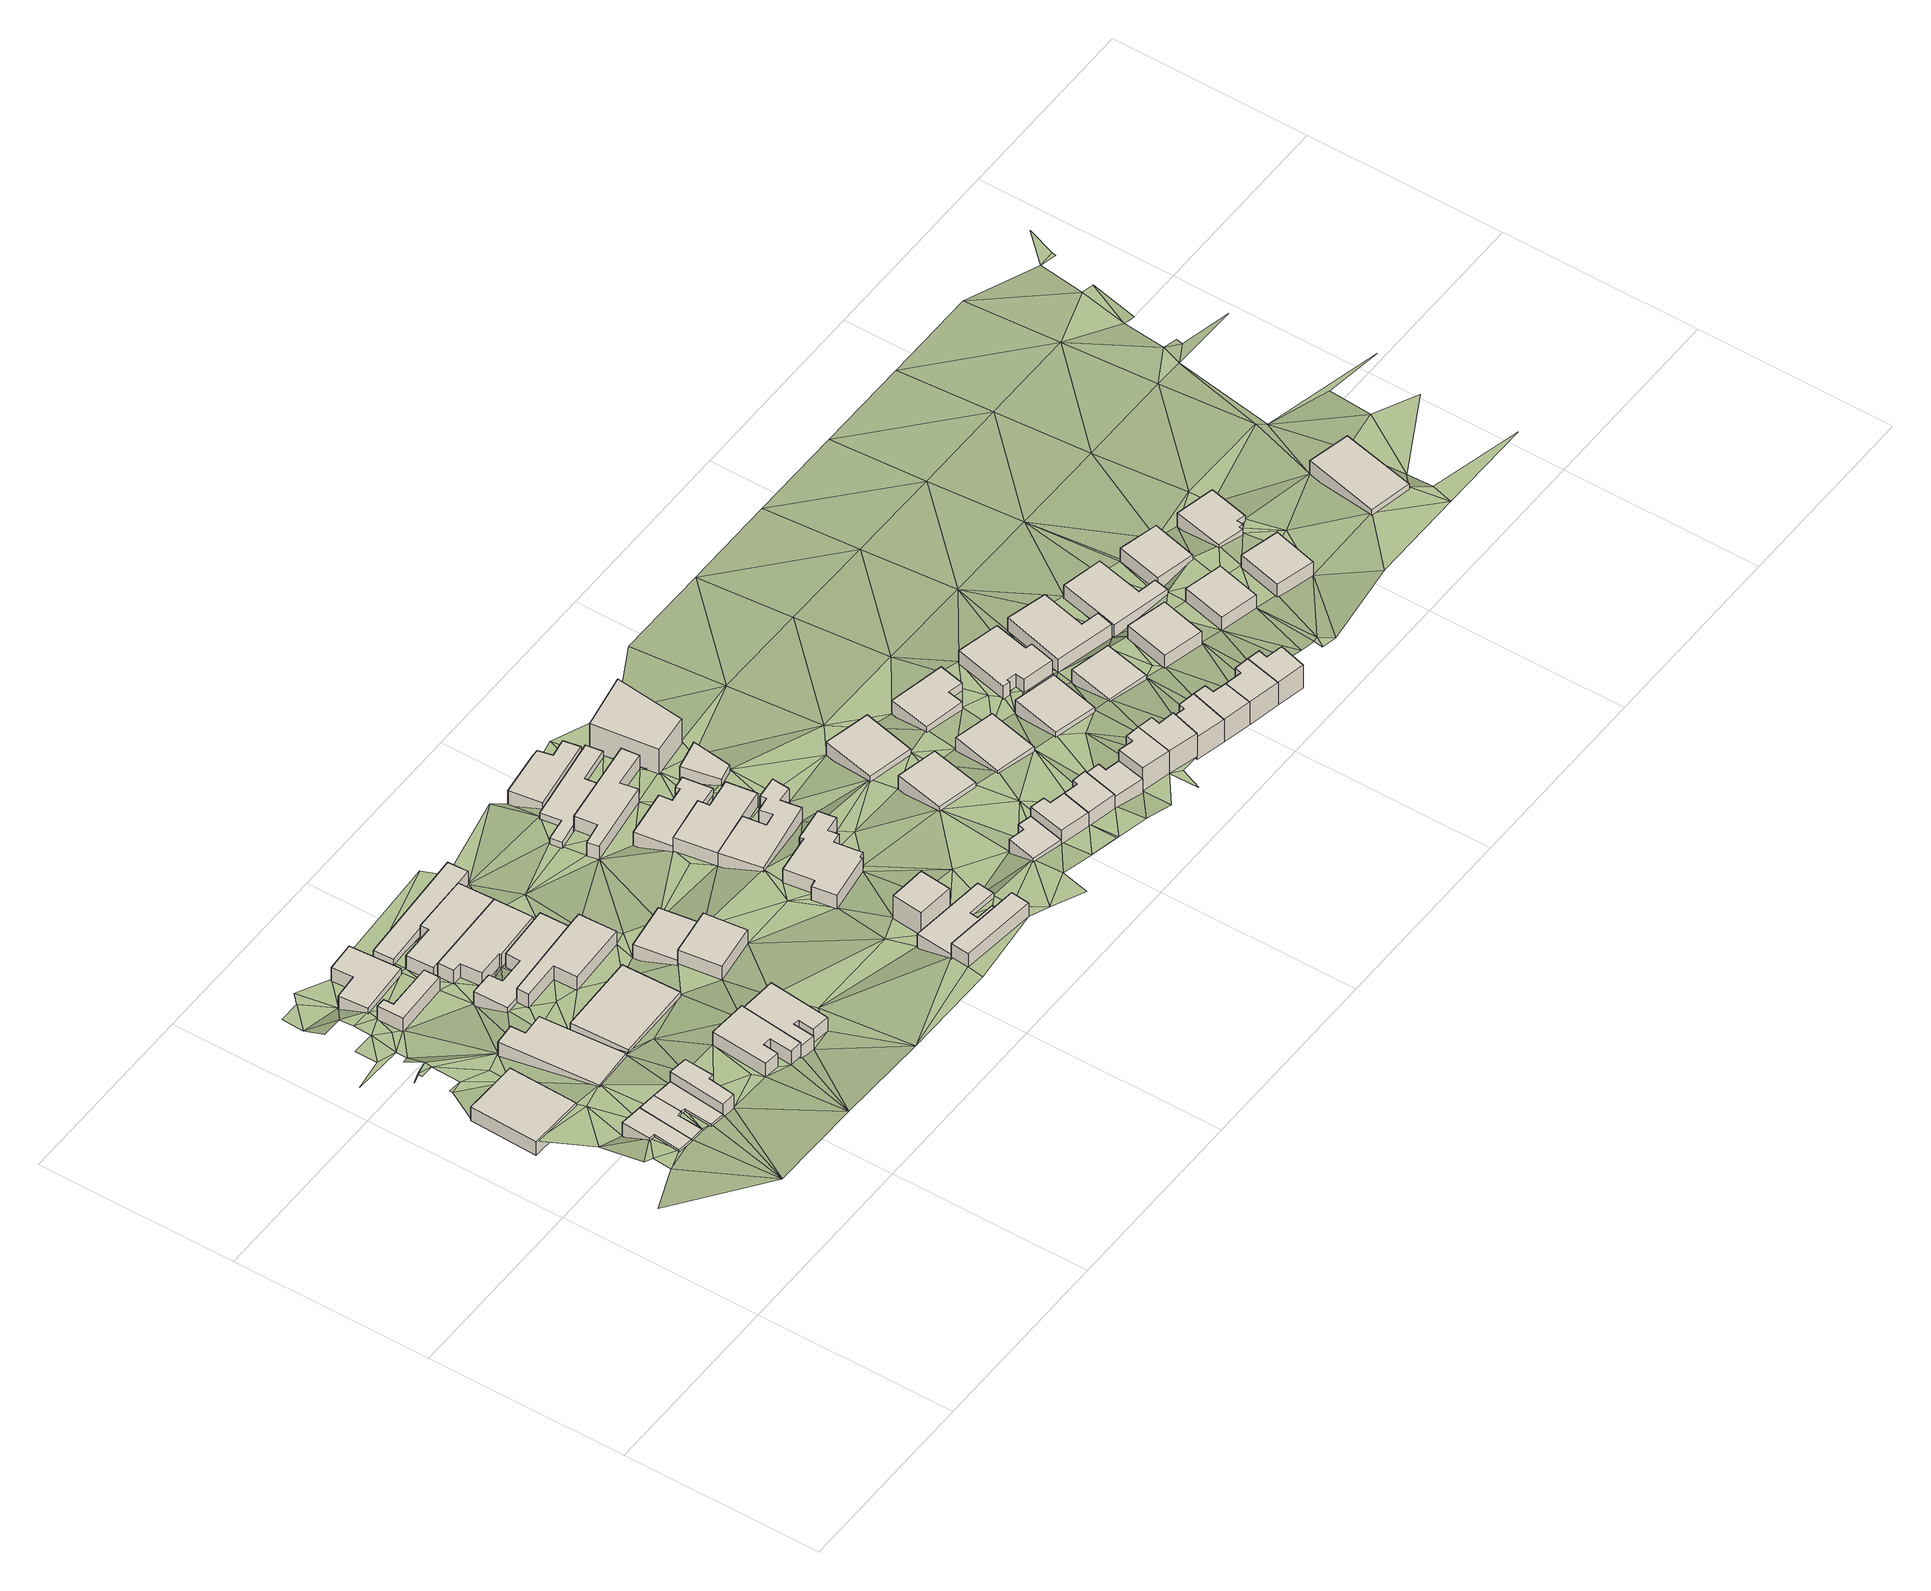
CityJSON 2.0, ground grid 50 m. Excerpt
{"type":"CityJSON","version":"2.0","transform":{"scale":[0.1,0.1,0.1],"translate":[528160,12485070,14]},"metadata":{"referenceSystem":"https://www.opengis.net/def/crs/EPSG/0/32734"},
"CityObjects":{
"building1":{"type":"Building","attributes":{"address":"4 Hay Street Woodstock Cape Town","building":"house","building:levels":1,"building_height":4.1,"plus_code":"4FRW3C9W+27M","ground_height":42.57,"roof_height":46.67},"geometry":[{"type":"Solid","lod":"1","boundaries":[[[[0,1,2,3]],[[1,4,5,2]],[[4,6,7,5]],[[6,8,9,7]],[[8,10,11,9]],[[10,0,3,11]],[[3,2,5,7,9,11]],[[10,8,6,4,1,0]]]]}]},
"building2":{"type":"Building","attributes":{"address":"29 Queens Road Woodstock Cape Town","building":"house","building:levels":1,"building_height":4.1,"plus_code":"4FRW3C9W+46H","ground_height":38.74,"roof_height":42.84},"geometry":[{"type":"Solid","lod":"1","boundaries":[[[[12,13,14,15]],[[13,16,17,14]],[[16,18,19,17]],[[18,12,15,19]],[[15,14,17,19]],[[18,16,13,12]]]]}]},
"building3":{"type":"Building","attributes":{"address":"6 Hay Street Woodstock Cape Town","building":"house","building:levels":1,"building_height":4.1,"plus_code":"4FRW3C9W+27Q","ground_height":42.57,"roof_height":46.67},"geometry":[{"type":"Solid","lod":"1","boundaries":[[[[1,0,3,2]],[[0,20,21,3]],[[20,22,23,21]],[[22,24,25,23]],[[24,26,27,25]],[[26,1,2,27]],[[2,3,21,23,25,27]],[[26,24,22,20,0,1]]]]}]},
"building4":{"type":"Building","attributes":{"address":"8 Hay Street Woodstock Cape Town","building":"house","building:levels":1,"building_height":4.1,"plus_code":"4FRW3C9W+286","ground_height":42.57,"roof_height":46.67},"geometry":[{"type":"Solid","lod":"1","boundaries":[[[[26,24,25,27]],[[24,28,29,25]],[[28,30,31,29]],[[30,32,33,31]],[[32,34,35,33]],[[34,26,27,35]],[[27,25,29,31,33,35]],[[34,32,30,28,24,26]]]]}]},
"building5":{"type":"Building","attributes":{"address":"10 Hay Street Woodstock Cape Town","building":"house","building:levels":1,"building_height":4.1,"plus_code":"4FRW3C9W+28G","ground_height":45.6,"roof_height":49.7},"geometry":[{"type":"Solid","lod":"1","boundaries":[[[[36,37,38,39]],[[37,40,41,38]],[[40,42,43,41]],[[42,44,45,43]],[[44,46,47,45]],[[46,36,39,47]],[[39,38,41,43,45,47]],[[46,44,42,40,37,36]]]]}]},
"building6":{"type":"Building","attributes":{"building":"house","building:levels":1,"building_height":4.1,"plus_code":"4FRW3C9W+48M","ground_height":38.2,"roof_height":42.3},"geometry":[{"type":"Solid","lod":"1","boundaries":[[[[48,49,50,51]],[[49,52,53,50]],[[52,54,55,53]],[[54,56,57,55]],[[56,58,59,57]],[[58,48,51,59]],[[51,50,53,55,57,59]],[[58,56,54,52,49,48]]]]}]},
"building7":{"type":"Building","attributes":{"building":"house","building:levels":1,"building_height":4.1,"plus_code":"4FRW3C9W+787","ground_height":35.14,"roof_height":39.24},"geometry":[{"type":"Solid","lod":"1","boundaries":[[[[60,61,62,63]],[[61,64,65,62]],[[64,66,67,65]],[[66,68,69,67]],[[68,70,71,69]],[[70,60,63,71]],[[63,62,65,67,69,71]],[[70,68,66,64,61,60]]]]}]},
"building8":{"type":"Building","attributes":{"address":"12 Hay Street Woodstock Cape Town","building":"house","building:levels":1,"building_height":4.1,"plus_code":"4FRW3C9W+2C6","ground_height":45.6,"roof_height":49.7},"geometry":[{"type":"Solid","lod":"1","boundaries":[[[[72,73,74,75]],[[73,76,77,74]],[[76,78,79,77]],[[78,80,81,79]],[[80,82,83,81]],[[82,84,85,83]],[[84,86,87,85]],[[86,72,75,87]],[[75,74,77,79,81,83,85,87]],[[86,84,82,80,78,76,73,72]]]]}]},
"building9":{"type":"Building","attributes":{"address":"15 Hazeldane Road Woodstock Cape Town","building":"house","building:levels":1,"building_height":4.1,"plus_code":"4FRW3C9W+883","ground_height":32.35,"roof_height":36.45},"geometry":[{"type":"Solid","lod":"1","boundaries":[[[[88,89,90,91]],[[89,92,93,90]],[[92,94,95,93]],[[94,96,97,95]],[[96,98,99,97]],[[98,88,91,99]],[[91,90,93,95,97,99]],[[98,96,94,92,89,88]]]]}]},
"building10":{"type":"Building","attributes":{"building":"yes","building:levels":1,"building_height":4.1,"plus_code":"4FRW3C9W+49H","ground_height":37.86,"roof_height":41.96},"geometry":[{"type":"Solid","lod":"1","boundaries":[[[[100,101,102,103]],[[101,104,105,102]],[[104,106,107,105]],[[106,100,103,107]],[[103,102,105,107]],[[106,104,101,100]]]]}]},
"building11":{"type":"Building","attributes":{"address":"14 Hay Street Woodstock Cape Town","building":"house","building:levels":1,"building_height":4.1,"plus_code":"4FRW3C9W+2C9","ground_height":44.5,"roof_height":48.6},"geometry":[{"type":"Solid","lod":"1","boundaries":[[[[108,109,110,111]],[[109,112,113,110]],[[112,114,115,113]],[[114,116,117,115]],[[116,118,119,117]],[[118,120,121,119]],[[120,122,123,121]],[[122,108,111,123]],[[111,110,113,115,117,119,121,123]],[[122,120,118,116,114,112,109,108]]]]}]},
"building12":{"type":"Building","attributes":{"address":"52 Walmer Road Woodstock Cape Town","building":"house","building:levels":1,"building_height":4.1,"plus_code":"4FRW3C9W+6C6","ground_height":34.9,"roof_height":39},"geometry":[{"type":"Solid","lod":"1","boundaries":[[[[124,125,126,127]],[[125,128,129,126]],[[128,130,131,129]],[[130,132,133,131]],[[132,134,135,133]],[[134,136,137,135]],[[136,138,139,137]],[[138,140,141,139]],[[140,124,127,141]],[[127,126,129,131,133,135,137,139,141]],[[140,138,136,134,132,130,128,125,124]]]]}]},
"building13":{"type":"Building","attributes":{"address":"54 Walmer Road Woodstock Cape Town","building":"house","building:levels":1,"building_height":4.1,"plus_code":"4FRW3C9W+5CH","ground_height":37.86,"roof_height":41.96},"geometry":[{"type":"Solid","lod":"1","boundaries":[[[[142,143,144,145]],[[143,146,147,144]],[[146,148,149,147]],[[148,150,151,149]],[[150,152,153,151]],[[152,154,155,153]],[[154,142,145,155]],[[145,144,147,149,151,153,155]],[[154,152,150,148,146,143,142]]]]}]},
"building14":{"type":"Building","attributes":{"address":"50 Walmer Road Woodstock Cape Town","building":"house","building:levels":1,"building_height":4.1,"plus_code":"4FRW3C9W+6CV","ground_height":34.9,"roof_height":39},"geometry":[{"type":"Solid","lod":"1","boundaries":[[[[156,157,158,159]],[[157,160,161,158]],[[160,162,163,161]],[[162,164,165,163]],[[164,166,167,165]],[[166,168,169,167]],[[168,170,171,169]],[[170,156,159,171]],[[159,158,161,163,165,167,169,171]],[[170,168,166,164,162,160,157,156]]]]}]},
"building15":{"type":"Building","attributes":{"address":"48 Walmer Road Woodstock Cape Town","building":"house","building:levels":1,"building_height":4.1,"plus_code":"4FRW3C9W+7CJ","ground_height":34.9,"roof_height":39},"geometry":[{"type":"Solid","lod":"1","boundaries":[[[[157,156,159,158]],[[156,172,173,159]],[[172,174,175,173]],[[174,176,177,175]],[[176,178,179,177]],[[178,180,181,179]],[[180,157,158,181]],[[158,159,173,175,177,179,181]],[[180,178,176,174,172,156,157]]]]}]},
"building16":{"type":"Building","attributes":{"building":"garages","building:levels":1,"building_height":4.1,"plus_code":"4FRW3C9W+8C7","ground_height":32.02,"roof_height":36.12},"geometry":[{"type":"Solid","lod":"1","boundaries":[[[[182,183,184,185]],[[183,186,187,184]],[[186,188,189,187]],[[188,182,185,189]],[[185,184,187,189]],[[188,186,183,182]]]]}]},
"building17":{"type":"Building","attributes":{"address":"58 Walmer Road Woodstock Cape Town","building":"house","building:levels":1,"building_height":4.1,"plus_code":"4FRW3C9W+3GR","ground_height":41.14,"roof_height":45.24},"geometry":[{"type":"Solid","lod":"1","boundaries":[[[[190,191,192,193]],[[191,194,195,192]],[[194,196,197,195]],[[196,190,193,197]],[[193,192,195,197]],[[196,194,191,190]]]]}]},
"building18":{"type":"Building","attributes":{"address":"56 Walmer Road Woodstock Cape Town","building":"house","building:levels":1,"building_height":4.1,"plus_code":"4FRW3C9W+4FQ","ground_height":37.86,"roof_height":41.96},"geometry":[{"type":"Solid","lod":"1","boundaries":[[[[198,199,200,201]],[[199,202,203,200]],[[202,204,205,203]],[[204,198,201,205]],[[201,200,203,205]],[[204,202,199,198]]]]}]},
"building19":{"type":"Building","attributes":{"building":"house","building:levels":1,"building_height":4.1,"plus_code":"4FRW3C8W+WJ8","ground_height":47.34,"roof_height":51.44},"geometry":[{"type":"Solid","lod":"1","boundaries":[[[[206,207,208,209]],[[207,210,211,208]],[[210,212,213,211]],[[212,214,215,213]],[[214,206,209,215]],[[209,208,211,213,215]],[[214,212,210,207,206]]]]}]},
"building20":{"type":"Building","attributes":{"building":"house","building:levels":1,"building_height":4.1,"plus_code":"4FRW3C8W+XJ5","ground_height":43.94,"roof_height":48.04},"geometry":[{"type":"Solid","lod":"1","boundaries":[[[[216,217,218,219]],[[217,220,221,218]],[[220,222,223,221]],[[222,224,225,223]],[[224,226,227,225]],[[226,228,229,227]],[[228,230,231,229]],[[230,216,219,231]],[[219,218,221,223,225,227,229,231]],[[230,228,226,224,222,220,217,216]]]]}]},
"building21":{"type":"Building","attributes":{"building":"house","building:levels":2,"building_height":6.9,"plus_code":"4FRW3C8W+XJP","ground_height":43.94,"roof_height":50.84},"geometry":[{"type":"Solid","lod":"1","boundaries":[[[[232,233,234,235]],[[233,236,237,234]],[[236,238,239,237]],[[238,232,235,239]],[[235,234,237,239]],[[238,236,233,232]]]]}]},
"building22":{"type":"Building","attributes":{"address":"47 Walmer Road Woodstock Cape Town","building":"house","building:levels":1,"building_height":4.1,"plus_code":"4FRW3C9W+3JH","ground_height":40.61,"roof_height":44.71},"geometry":[{"type":"Solid","lod":"1","boundaries":[[[[240,241,242,243]],[[241,244,245,242]],[[244,246,247,245]],[[246,248,249,247]],[[248,250,251,249]],[[250,252,253,251]],[[252,254,255,253]],[[254,256,257,255]],[[256,258,259,257]],[[258,260,261,259]],[[260,262,263,261]],[[262,264,265,263]],[[264,266,267,265]],[[266,240,243,267]],[[243,242,245,247,249,251,253,255,257,259,261,263,265,267]],[[266,264,262,260,258,256,254,252,250,248,246,244,241,240]]]]}]},
"building23":{"type":"Building","attributes":{"address":"43 Walmer Road Woodstock Cape Town","building":"house","building:levels":1,"building_height":4.1,"plus_code":"4FRW3C9W+5JH","ground_height":37.42,"roof_height":41.52},"geometry":[{"type":"Solid","lod":"1","boundaries":[[[[268,269,270,271]],[[269,272,273,270]],[[272,274,275,273]],[[274,276,277,275]],[[276,278,279,277]],[[278,280,281,279]],[[280,268,271,281]],[[271,270,273,275,277,279,281]],[[280,278,276,274,272,269,268]]]]}]},
"building24":{"type":"Building","attributes":{"address":"45 Walmer Road Woodstock Cape Town","building":"house","building:levels":1,"building_height":4.1,"plus_code":"4FRW3C9W+4MJ","ground_height":37.42,"roof_height":41.52},"geometry":[{"type":"Solid","lod":"1","boundaries":[[[[272,269,270,273]],[[269,282,283,270]],[[282,284,285,283]],[[284,286,287,285]],[[286,288,289,287]],[[288,290,291,289]],[[290,292,293,291]],[[292,294,295,293]],[[294,296,297,295]],[[296,298,299,297]],[[298,300,301,299]],[[300,272,273,301]],[[273,270,283,285,287,289,291,293,295,297,299,301]],[[300,298,296,294,292,290,288,286,284,282,269,272]]]]}]},
"building25":{"type":"Building","attributes":{"address":"39 Walmer Road Woodstock Cape Town","building":"house","building:levels":1,"building_height":4.1,"plus_code":"4FRW3C9W+7J3","ground_height":34.6,"roof_height":38.7},"geometry":[{"type":"Solid","lod":"1","boundaries":[[[[302,303,304,305]],[[303,306,307,304]],[[306,308,309,307]],[[308,310,311,309]],[[310,312,313,311]],[[312,314,315,313]],[[314,316,317,315]],[[316,318,319,317]],[[318,302,305,319]],[[305,304,307,309,311,313,315,317,319]],[[318,316,314,312,310,308,306,303,302]]]]}]},
"building26":{"type":"Building","attributes":{"address":"41 Walmer Road Woodstock Cape Town","building":"house","building:levels":1,"building_height":4.1,"plus_code":"4FRW3C9W+6J5","ground_height":34.6,"roof_height":38.7},"geometry":[{"type":"Solid","lod":"1","boundaries":[[[[320,321,322,323]],[[321,324,325,322]],[[324,326,327,325]],[[326,328,329,327]],[[328,330,331,329]],[[330,332,333,331]],[[332,334,335,333]],[[334,336,337,335]],[[336,320,323,337]],[[323,322,325,327,329,331,333,335,337]],[[336,334,332,330,328,326,324,321,320]]]]}]},
"building27":{"type":"Building","attributes":{"address":"37 Walmer Road Woodstock Cape Town","building":"house","building:levels":1,"building_height":4.1,"plus_code":"4FRW3C9W+7JJ","ground_height":31.86,"roof_height":35.96},"geometry":[{"type":"Solid","lod":"1","boundaries":[[[[338,339,340,341]],[[339,342,343,340]],[[342,344,345,343]],[[344,346,347,345]],[[346,348,349,347]],[[348,350,351,349]],[[350,352,353,351]],[[352,354,355,353]],[[354,338,341,355]],[[341,340,343,345,347,349,351,353,355]],[[354,352,350,348,346,344,342,339,338]]]]}]},
"building28":{"type":"Building","attributes":{"address":"35 Walmer Road Woodstock Cape Town","building":"house","building:levels":1,"building_height":4.1,"plus_code":"4FRW3C9W+8J8","ground_height":31.86,"roof_height":35.96},"geometry":[{"type":"Solid","lod":"1","boundaries":[[[[356,357,358,359]],[[357,360,361,358]],[[360,362,363,361]],[[362,364,365,363]],[[364,366,367,365]],[[366,368,369,367]],[[368,356,359,369]],[[359,358,361,363,365,367,369]],[[368,366,364,362,360,357,356]]]]}]},
"building29":{"type":"Building","attributes":{"address":"23 Nerina Street Woodstock Cape Town","building":"house","building:levels":1,"building_height":4.1,"plus_code":"4FRW3C8W+WQR","ground_height":43.51,"roof_height":47.61},"geometry":[{"type":"Solid","lod":"1","boundaries":[[[[370,371,372,373]],[[371,374,375,372]],[[374,376,377,375]],[[376,378,379,377]],[[378,380,381,379]],[[380,370,373,381]],[[373,372,375,377,379,381]],[[380,378,376,374,371,370]]]]}]},
"building30":{"type":"Building","attributes":{"address":"21 Nerina Street Woodstock Cape Town","building":"house","building:levels":2,"building_height":6.9,"plus_code":"4FRW3C8W+WQQ","ground_height":43.51,"roof_height":50.41},"geometry":[{"type":"Solid","lod":"1","boundaries":[[[[370,380,382,383]],[[380,384,385,382]],[[384,386,387,385]],[[386,388,389,387]],[[388,390,391,389]],[[390,370,383,391]],[[383,382,385,387,389,391]],[[390,388,386,384,380,370]]]]}]},
"building31":{"type":"Building","attributes":{"building":"yes","building:levels":1,"building_height":4.1,"plus_code":"4FRW3C9W+6P6","ground_height":34.6,"roof_height":38.7},"geometry":[{"type":"Solid","lod":"1","boundaries":[[[[392,393,394,395]],[[393,396,397,394]],[[396,398,399,397]],[[398,392,395,399]],[[395,394,397,399]],[[398,396,393,392]]]]}]},
"building32":{"type":"Building","attributes":{"address":"14 Nerina Street Woodstock Cape Town","building":"house","building:levels":1,"building_height":4.1,"plus_code":"4FRW3C9W+2QW","ground_height":40.17,"roof_height":44.27},"geometry":[{"type":"Solid","lod":"1","boundaries":[[[[400,401,402,403]],[[401,404,405,402]],[[404,406,407,405]],[[406,400,403,407]],[[403,402,405,407]],[[406,404,401,400]]]]}]},
"building33":{"type":"Building","attributes":{"address":"19 Nerina Street Woodstock Cape Town","building":"house","building:levels":2,"building_height":6.9,"plus_code":"4FRW3C8W+WRM","ground_height":43.51,"roof_height":50.41},"geometry":[{"type":"Solid","lod":"1","boundaries":[[[[386,384,385,387]],[[384,408,409,385]],[[408,410,411,409]],[[410,412,413,411]],[[412,414,415,413]],[[414,386,387,415]],[[387,385,409,411,413,415]],[[414,412,410,408,384,386]]]]}]},
"building34":{"type":"Building","attributes":{"building":"yes","building:levels":3,"building_height":9.7,"plus_code":"4FRW3C9W+7PJ","ground_height":31.86,"roof_height":41.56},"geometry":[{"type":"Solid","lod":"1","boundaries":[[[[416,417,418,419]],[[417,420,421,418]],[[420,422,423,421]],[[422,416,419,423]],[[419,418,421,423]],[[422,420,417,416]]]]}]},
"building35":{"type":"Building","attributes":{"address":"17 Nerina Street Woodstock Cape Town","building":"house","building:levels":2,"building_height":6.9,"plus_code":"4FRW3C8W+WVC","ground_height":42.83,"roof_height":49.73},"geometry":[{"type":"Solid","lod":"1","boundaries":[[[[424,425,426,427]],[[425,428,429,426]],[[428,430,431,429]],[[430,432,433,431]],[[432,434,435,433]],[[434,424,427,435]],[[427,426,429,431,433,435]],[[434,432,430,428,425,424]]]]}]},
"building36":{"type":"Building","attributes":{"address":"13 Golders Green Road Woodstock Cape Town","building":"house","building:levels":1,"building_height":4.1,"plus_code":"4FRW3C9W+4Q9","ground_height":37.07,"roof_height":41.17},"geometry":[{"type":"Solid","lod":"1","boundaries":[[[[436,437,438,439]],[[437,440,441,438]],[[440,442,443,441]],[[442,436,439,443]],[[439,438,441,443]],[[442,440,437,436]]]]}]},
"building37":{"type":"Building","attributes":{"address":"15 Nerina Street Woodstock Cape Town","building":"house","building:levels":2,"building_height":6.9,"plus_code":"4FRW3C8W+WV9","ground_height":46.15,"roof_height":53.05},"geometry":[{"type":"Solid","lod":"1","boundaries":[[[[444,445,446,447]],[[445,448,449,446]],[[448,450,451,449]],[[450,452,453,451]],[[452,454,455,453]],[[454,444,447,455]],[[447,446,449,451,453,455]],[[454,452,450,448,445,444]]]]}]},
"building38":{"type":"Building","attributes":{"address":"12 Nerina Street Woodstock Cape Town","building":"house","building:levels":1,"building_height":4.1,"plus_code":"4FRW3C9W+2VJ","ground_height":39.52,"roof_height":43.62},"geometry":[{"type":"Solid","lod":"1","boundaries":[[[[456,457,458,459]],[[457,460,461,458]],[[460,462,463,461]],[[462,456,459,463]],[[459,458,461,463]],[[462,460,457,456]]]]}]},
"building39":{"type":"Building","attributes":{"address":"13 Nerina Street Woodstock Cape Town","building":"house","building:levels":2,"building_height":6.9,"plus_code":"4FRW3C8W+WW7","ground_height":46.15,"roof_height":53.05},"geometry":[{"type":"Solid","lod":"1","boundaries":[[[[450,448,449,451]],[[448,464,465,449]],[[464,466,467,465]],[[466,468,469,467]],[[468,470,471,469]],[[470,450,451,471]],[[451,449,465,467,469,471]],[[470,468,466,464,448,450]]]]}]},
"building40":{"type":"Building","attributes":{"address":"11 Golders Green Road Woodstock Cape Town","building":"house","building:levels":1,"building_height":4.1,"plus_code":"4FRW3C9W+4V4","ground_height":37.07,"roof_height":41.17},"geometry":[{"type":"Solid","lod":"1","boundaries":[[[[472,473,474,475]],[[473,476,477,474]],[[476,478,479,477]],[[478,480,481,479]],[[480,482,483,481]],[[482,472,475,483]],[[475,474,477,479,481,483]],[[482,480,478,476,473,472]]]]}]},
"building41":{"type":"Building","attributes":{"address":"11 Nerina Street Woodstock Cape Town","building":"house","building:levels":2,"building_height":6.9,"plus_code":"4FRW3C8W+WX2","ground_height":45.14,"roof_height":52.04},"geometry":[{"type":"Solid","lod":"1","boundaries":[[[[484,485,486,487]],[[485,488,489,486]],[[488,490,491,489]],[[490,492,493,491]],[[492,494,495,493]],[[494,484,487,495]],[[487,486,489,491,493,495]],[[494,492,490,488,485,484]]]]}]},
"building42":{"type":"Building","attributes":{"address":"10 Nerina Street Woodstock Cape Town","building":"house","building:levels":1,"building_height":4.1,"plus_code":"4FRW3C9W+2W8","ground_height":39.52,"roof_height":43.62},"geometry":[{"type":"Solid","lod":"1","boundaries":[[[[496,497,498,499]],[[497,500,501,498]],[[500,502,503,501]],[[502,496,499,503]],[[499,498,501,503]],[[502,500,497,496]]]]}]},
"building43":{"type":"Building","attributes":{"address":"9 Nerina Street Woodstock Cape Town","building":"house","building:levels":2,"building_height":6.9,"plus_code":"4FRW3C8W+VXW","ground_height":45.14,"roof_height":52.04},"geometry":[{"type":"Solid","lod":"1","boundaries":[[[[490,488,489,491]],[[488,504,505,489]],[[504,506,507,505]],[[506,508,509,507]],[[508,510,511,509]],[[510,490,491,511]],[[491,489,505,507,509,511]],[[510,508,506,504,488,490]]]]}]},
"building44":{"type":"Building","attributes":{"address":"9 Golders Green Road Woodstock Cape Town","building":"house","building:levels":1,"building_height":4.1,"plus_code":"4FRW3C9W+3XJ","ground_height":38.75,"roof_height":42.85},"geometry":[{"type":"Solid","lod":"1","boundaries":[[[[512,513,514,515]],[[513,516,517,514]],[[516,518,519,517]],[[518,520,521,519]],[[520,522,523,521]],[[522,524,525,523]],[[524,526,527,525]],[[526,528,529,527]],[[528,530,531,529]],[[530,512,515,531]],[[515,514,517,519,521,523,525,527,529,531]],[[530,528,526,524,522,520,518,516,513,512]]]]}]},
"building45":{"type":"Building","attributes":{"address":"7 Nerina Street Woodstock Cape Town","building":"house","building:levels":2,"building_height":6.9,"plus_code":"4FRW3C8X+V2V","ground_height":45.14,"roof_height":52.04},"geometry":[{"type":"Solid","lod":"1","boundaries":[[[[506,504,505,507]],[[504,532,533,505]],[[532,534,535,533]],[[534,536,537,535]],[[536,538,539,537]],[[538,506,507,539]],[[507,505,533,535,537,539]],[[538,536,534,532,504,506]]]]}]},
"building46":{"type":"Building","attributes":{"address":"8 Nerina Street Woodstock Cape Town","building":"house","building:levels":1,"building_height":4.1,"plus_code":"4FRW3C9W+2X5","ground_height":38.75,"roof_height":42.85},"geometry":[{"type":"Solid","lod":"1","boundaries":[[[[540,541,542,543]],[[541,544,545,542]],[[544,546,547,545]],[[546,540,543,547]],[[543,542,545,547]],[[546,544,541,540]]]]}]},
"building47":{"type":"Building","attributes":{"address":"5 Nerina Street Woodstock Cape Town","building":"house","building:levels":2,"building_height":6.9,"plus_code":"4FRW3C8X+V3J","ground_height":45.14,"roof_height":52.04},"geometry":[{"type":"Solid","lod":"1","boundaries":[[[[534,532,533,535]],[[532,548,549,533]],[[548,550,551,549]],[[550,552,553,551]],[[552,554,555,553]],[[554,534,535,555]],[[535,533,549,551,553,555]],[[554,552,550,548,532,534]]]]}]},
"building48":{"type":"Building","attributes":{"address":"7 Golders Green Road Woodstock Cape Town","building":"house","building:levels":1,"building_height":4.1,"plus_code":"4FRW3C9X+32C","ground_height":38.75,"roof_height":42.85},"geometry":[{"type":"Solid","lod":"1","boundaries":[[[[556,557,558,559]],[[557,560,561,558]],[[560,562,563,561]],[[562,564,565,563]],[[564,566,567,565]],[[566,556,559,567]],[[559,558,561,563,565,567]],[[566,564,562,560,557,556]]]]}]},
"building49":{"type":"Building","attributes":{"address":"6 Nerina Street Woodstock Cape Town","building":"house","building:levels":1,"building_height":4.1,"plus_code":"4FRW3C8X+X3J","ground_height":41.28,"roof_height":45.38},"geometry":[{"type":"Solid","lod":"1","boundaries":[[[[568,569,570,571]],[[569,572,573,570]],[[572,574,575,573]],[[574,568,571,575]],[[571,570,573,575]],[[574,572,569,568]]]]}]},
"building50":{"type":"Building","attributes":{"address":"5 Golders Green Road Woodstock Cape Town","building":"house","building:levels":1,"building_height":4.1,"plus_code":"4FRW3C9X+334","ground_height":37.98,"roof_height":42.08},"geometry":[{"type":"Solid","lod":"1","boundaries":[[[[576,577,578,579]],[[577,580,581,578]],[[580,582,583,581]],[[582,584,585,583]],[[584,586,587,585]],[[586,576,579,587]],[[579,578,581,583,585,587]],[[586,584,582,580,577,576]]]]}]},
"building51":{"type":"Building","attributes":{"address":"4 Nerina Street Woodstock Cape Town","building":"house","building:levels":1,"building_height":4.1,"plus_code":"4FRW3C8X+X4F","ground_height":41.28,"roof_height":45.38},"geometry":[{"type":"Solid","lod":"1","boundaries":[[[[588,589,590,591]],[[589,592,593,590]],[[592,594,595,593]],[[594,588,591,595]],[[591,590,593,595]],[[594,592,589,588]]]]}]},
"building52":{"type":"Building","attributes":{"address":"3 Golders Green Road Woodstock Cape Town","building":"house","building:levels":1,"building_height":4.1,"plus_code":"4FRW3C9X+24X","ground_height":37.98,"roof_height":42.08},"geometry":[{"type":"Solid","lod":"1","boundaries":[[[[596,597,598,599]],[[597,600,601,598]],[[600,602,603,601]],[[602,596,599,603]],[[599,598,601,603]],[[602,600,597,596]]]]}]},
"building53":{"type":"Building","attributes":{"address":"2 Nerina Street Woodstock Cape Town","building":"house","building:levels":1,"building_height":4.1,"plus_code":"4FRW3C8X+X55","ground_height":40.47,"roof_height":44.57},"geometry":[{"type":"Solid","lod":"1","boundaries":[[[[604,605,606,607]],[[605,608,609,606]],[[608,610,611,609]],[[610,604,607,611]],[[607,606,609,611]],[[610,608,605,604]]]]}]},
"building54":{"type":"Building","attributes":{"address":"1 Golders Green Road Woodstock Cape Town","building":"house","building:levels":1,"building_height":4.1,"plus_code":"4FRW3C9X+26C","ground_height":37.4,"roof_height":41.5},"geometry":[{"type":"Solid","lod":"1","boundaries":[[[[612,613,614,615]],[[613,616,617,614]],[[616,618,619,617]],[[618,620,621,619]],[[620,622,623,621]],[[622,624,625,623]],[[624,626,627,625]],[[626,612,615,627]],[[615,614,617,619,621,623,625,627]],[[626,624,622,620,618,616,613,612]]]]}]},
"building55":{"type":"Building","attributes":{"address":"Woodstock 7925 Cape Town","building":"yes","building:levels":1,"building_height":4.1,"plus_code":"4FRW3C8X+X83","ground_height":39.57,"roof_height":43.67},"geometry":[{"type":"Solid","lod":"1","boundaries":[[[[628,629,630,631]],[[629,632,633,630]],[[632,634,635,633]],[[634,628,631,635]],[[631,630,633,635]],[[634,632,629,628]]]]}]},
"terrain1":{"type":"TINRelief","geometry":[{"type":"CompositeSurface","lod":"1","boundaries":[[[636,637,638]],[[639,636,11]],[[639,7,640]],[[3,636,638]],[[641,640,7]],[[7,639,11]],[[636,3,11]],[[9,7,11]],[[7,4,641]],[[642,643,641]],[[638,31,3]],[[4,642,641]],[[644,643,642]],[[31,638,33]],[[3,31,21]],[[4,1,642]],[[40,33,638]],[[18,645,646]],[[21,25,23]],[[29,21,31]],[[647,645,648]],[[29,25,21]],[[40,638,649]],[[1,650,642]],[[18,648,645]],[[644,642,650]],[[651,652,653]],[[654,652,655]],[[26,650,1]],[[656,657,658]],[[652,651,655]],[[644,650,18]],[[648,659,651]],[[659,648,18]],[[26,36,650]],[[660,661,655]],[[651,662,655]],[[659,662,651]],[[663,657,664]],[[18,650,662]],[[659,18,662]],[[42,40,44]],[[655,662,660]],[[664,657,656]],[[78,40,649]],[[650,36,665]],[[666,656,660]],[[44,40,667]],[[668,669,670]],[[671,664,656]],[[662,666,660]],[[36,46,665]],[[656,666,671]],[[40,78,667]],[[672,664,673]],[[674,675,669]],[[673,664,671]],[[46,44,76]],[[669,668,676]],[[668,672,677]],[[671,666,673]],[[649,86,78]],[[76,44,667]],[[672,673,677]],[[676,674,669]],[[668,677,676]],[[665,46,678]],[[673,679,677]],[[78,76,667]],[[662,680,666]],[[72,86,649]],[[49,681,682]],[[680,662,681]],[[76,678,46]],[[665,683,684]],[[80,78,86]],[[665,678,683]],[[674,676,685]],[[665,684,49]],[[72,649,112]],[[681,49,686]],[[80,86,84]],[[82,80,84]],[[679,687,66]],[[685,676,688]],[[677,679,689]],[[681,686,680]],[[690,112,649]],[[680,64,666]],[[691,688,676]],[[49,692,686]],[[693,49,684]],[[76,73,678]],[[693,692,49]],[[678,694,683]],[[66,689,679]],[[692,695,686]],[[693,684,696]],[[118,114,112]],[[697,64,680]],[[64,698,66]],[[118,116,114]],[[697,698,64]],[[694,678,73]],[[699,697,680]],[[112,120,118]],[[700,699,680]],[[698,701,66]],[[689,66,701]],[[693,702,692]],[[120,112,690]],[[698,697,703]],[[689,701,704]],[[705,697,699]],[[684,101,696]],[[689,704,706]],[[98,689,706]],[[702,693,696]],[[707,98,706]],[[700,708,709]],[[699,700,710]],[[690,711,120]],[[704,701,712]],[[708,713,709]],[[709,710,700]],[[73,191,694]],[[711,122,120]],[[191,73,122]],[[714,712,701]],[[713,715,709]],[[101,694,190]],[[696,101,152]],[[191,190,694]],[[709,715,170]],[[206,711,690]],[[706,716,707]],[[202,101,190]],[[182,704,712]],[[202,152,101]],[[191,122,194]],[[122,711,717]],[[170,715,125]],[[207,690,718]],[[206,690,207]],[[202,719,152]],[[142,154,125]],[[719,154,152]],[[125,156,170]],[[194,122,717]],[[182,712,172]],[[719,202,199]],[[183,716,706]],[[206,720,711]],[[717,711,720]],[[154,721,125]],[[156,125,721]],[[182,172,156]],[[182,156,721]],[[719,722,154]],[[194,723,196]],[[722,719,199]],[[154,722,721]],[[718,210,207]],[[717,724,194]],[[725,717,720]],[[196,726,199]],[[724,723,194]],[[725,727,717]],[[728,182,721]],[[724,717,727]],[[725,720,236]],[[729,196,723]],[[722,730,721]],[[731,183,182]],[[732,721,730]],[[729,726,196]],[[723,724,733]],[[728,721,732]],[[722,199,734]],[[735,199,726]],[[735,734,199]],[[723,733,736]],[[720,228,236]],[[737,738,739]],[[723,736,740]],[[182,728,741]],[[723,740,729]],[[724,727,241]],[[738,742,739]],[[212,738,214]],[[241,727,238]],[[182,741,731]],[[738,212,742]],[[212,210,743]],[[732,730,744]],[[734,735,726]],[[745,722,734]],[[258,729,740]],[[744,746,732]],[[238,236,747]],[[741,728,748]],[[747,236,228]],[[258,740,260]],[[238,747,241]],[[749,742,212]],[[743,749,212]],[[722,745,750]],[[742,749,228]],[[246,244,241]],[[747,246,241]],[[743,751,752]],[[731,741,753]],[[754,753,741]],[[284,729,258]],[[246,250,248]],[[752,749,743]],[[747,228,755]],[[246,756,250]],[[749,755,228]],[[757,750,745]],[[252,250,254]],[[296,272,300]],[[346,754,741]],[[246,747,758]],[[298,296,300]],[[256,284,258]],[[756,254,250]],[[296,292,272]],[[749,752,759]],[[760,280,278]],[[756,246,758]],[[761,328,757]],[[757,328,750]],[[274,272,292]],[[755,758,747]],[[328,761,330]],[[759,752,762]],[[292,296,294]],[[276,760,278]],[[316,763,750]],[[328,764,750]],[[286,284,288]],[[374,371,755]],[[765,766,767]],[[754,346,362]],[[768,256,254]],[[254,756,768]],[[290,274,292]],[[276,274,769]],[[371,758,755]],[[760,276,770]],[[328,326,764]],[[770,326,760]],[[768,284,256]],[[750,764,316]],[[762,771,759]],[[290,769,274]],[[770,276,769]],[[766,765,318]],[[770,392,326]],[[762,772,773]],[[774,364,775]],[[764,326,392]],[[771,762,773]],[[758,401,756]],[[284,768,288]],[[769,776,770]],[[769,290,776]],[[316,764,318]],[[771,773,772]],[[364,777,775]],[[401,768,756]],[[422,318,764]],[[778,758,371]],[[371,370,778]],[[362,346,364]],[[422,766,318]],[[422,346,766]],[[364,346,422]],[[764,392,398]],[[777,364,422]],[[290,288,436]],[[370,390,778]],[[779,771,772]],[[388,386,390]],[[776,290,436]],[[778,780,758]],[[779,772,781]],[[764,398,782]],[[436,288,768]],[[386,412,390]],[[390,412,778]],[[777,422,420]],[[414,412,386]],[[783,768,401]],[[778,784,780]],[[785,398,776]],[[781,445,779]],[[786,401,400]],[[781,787,445]],[[401,786,783]],[[776,436,785]],[[784,400,780]],[[778,412,788]],[[788,784,778]],[[782,398,789]],[[783,786,400]],[[412,410,788]],[[400,784,790]],[[787,448,445]],[[791,444,434]],[[400,790,783]],[[410,434,788]],[[782,789,420]],[[789,398,785]],[[785,436,442]],[[434,444,452]],[[790,792,783]],[[792,442,783]],[[452,444,454]],[[793,794,448]],[[788,434,795]],[[796,434,452]],[[442,472,785]],[[448,794,464]],[[795,434,796]],[[472,442,792]],[[790,797,792]],[[452,450,796]],[[789,798,420]],[[797,790,462]],[[795,496,788]],[[496,462,788]],[[470,796,450]],[[470,468,466]],[[472,799,785]],[[795,796,800]],[[470,800,796]],[[466,801,470]],[[802,797,462]],[[785,803,789]],[[462,496,804]],[[466,805,801]],[[462,804,802]],[[797,806,807]],[[801,542,470]],[[806,797,802]],[[542,800,470]],[[808,804,496]],[[809,799,472]],[[496,810,808]],[[803,785,799]],[[502,810,496]],[[811,806,802]],[[802,804,811]],[[812,808,813]],[[814,798,789]],[[810,813,808]],[[806,811,809]],[[542,540,800]],[[815,801,490]],[[542,801,815]],[[540,502,800]],[[506,510,508]],[[811,799,809]],[[815,490,510]],[[502,526,810]],[[510,506,536]],[[814,789,803]],[[557,502,540]],[[526,502,557]],[[506,538,536]],[[816,510,536]],[[815,510,816]],[[528,526,557]],[[540,817,557]],[[528,512,530]],[[818,799,811]],[[556,528,557]],[[819,815,816]],[[817,815,819]],[[556,512,528]],[[820,536,534]],[[817,560,557]],[[820,816,536]],[[512,818,811]],[[819,816,821]],[[552,550,554]],[[817,819,821]],[[803,799,822]],[[820,534,554]],[[550,823,554]],[[821,560,817]],[[818,512,556]],[[824,823,550]],[[560,821,825]],[[814,803,822]],[[554,823,588]],[[554,588,820]],[[818,822,799]],[[562,560,825]],[[564,562,566]],[[556,566,818]],[[821,572,825]],[[588,823,826]],[[825,827,562]],[[827,566,562]],[[820,588,572]],[[566,827,818]],[[572,828,825]],[[829,830,831]],[[830,832,831]],[[826,589,588]],[[594,572,588]],[[829,589,826]],[[833,814,822]],[[831,589,829]],[[594,828,572]],[[834,589,831]],[[827,835,818]],[[586,584,582]],[[828,597,582]],[[832,605,831]],[[594,592,828]],[[596,582,597]],[[836,597,828]],[[586,582,596]],[[827,586,835]],[[837,822,818]],[[831,605,834]],[[592,836,828]],[[838,589,834]],[[838,592,589]],[[835,586,596]],[[605,832,839]],[[837,833,822]],[[818,835,837]],[[596,840,835]],[[592,841,836]],[[840,596,602]],[[592,838,841]],[[840,602,835]],[[836,841,613]],[[838,842,841]],[[836,613,602]],[[838,608,842]],[[843,833,837]],[[608,605,844]],[[845,605,839]],[[842,846,847]],[[608,844,842]],[[846,842,844]],[[848,602,613]],[[835,602,849]],[[850,846,851]],[[845,844,605]],[[846,844,851]],[[848,613,612]],[[852,837,835]],[[848,849,602]],[[839,853,845]],[[851,844,628]],[[628,612,851]],[[843,837,852]],[[845,628,844]],[[835,849,852]],[[854,845,853]],[[855,848,612]],[[853,856,854]],[[628,855,612]],[[857,843,852]],[[848,858,849]],[[856,859,854]],[[854,859,634]],[[858,848,855]],[[860,856,853]],[[861,628,634]],[[628,861,855]],[[849,862,852]],[[634,859,863]],[[857,852,862]],[[849,858,862]],[[861,634,863]],[[864,855,861]],[[859,865,863]],[[855,864,858]],[[863,866,861]],[[862,867,857]],[[868,858,864]],[[868,862,858]],[[861,866,869]],[[864,870,868]],[[862,868,871]],[[870,872,868]],[[867,862,873]],[[870,864,874]],[[873,862,871]],[[875,871,876]],[[873,871,875]],[[877,867,873]],[[878,877,879]],[[878,880,877]]]}]}
},
"vertices":[
[213,316,128],[227,459,128],[227,459,169],[213,316,169],[171,465,128],[171,465,169],[165,390,128],[165,390,169],[180,389,128],[180,389,169],[173,320,128],[173,320,169],
[57,775,90],[51,603,90],[51,603,131],[57,775,131],[193,598,90],[193,598,131],[198,771,90],[198,771,131],
[250,315,128],[250,315,169],[255,379,128],[255,379,169],[268,380,128],[268,380,169],[274,455,128],[274,455,169],
[278,378,128],[278,378,169],[272,307,128],[272,307,169],[311,302,128],[311,302,169],[327,449,128],[327,449,169],
[327,449,159],[311,302,159],[311,302,200],[327,449,200],[347,300,159],[347,300,200],[356,369,159],[356,369,200],[369,368,159],[369,368,200],[374,443,159],[374,443,200],
[376,596,85],[361,809,85],[361,809,126],[376,596,126],[305,805,85],[305,805,126],[303,842,85],[303,842,126],[250,838,85],[250,838,126],[267,589,85],[267,589,126],
[216,1124,54],[218,1058,54],[218,1058,95],[216,1124,95],[361,1063,54],[361,1063,95],[360,1103,54],[360,1103,95],[241,1099,54],[241,1099,95],[240,1124,54],[240,1124,95],
[552,270,159],[571,434,159],[571,434,200],[552,270,200],[473,441,159],[473,441,200],[460,296,159],[460,296,200],[499,292,159],[499,292,200],[503,331,159],[503,331,200],[524,329,159],[524,329,200],[519,272,159],[519,272,200],
[277,1283,26],[280,1229,26],[280,1229,67],[277,1283,67],[217,1224,26],[217,1224,67],[222,1151,26],[222,1151,67],[358,1160,26],[358,1160,67],[350,1288,26],[350,1288,67],
[592,605,81],[588,752,81],[588,752,122],[592,605,122],[386,746,81],[386,746,122],[390,599,81],[390,599,122],
[571,434,148],[552,270,148],[552,270,189],[571,434,189],[592,264,148],[592,264,189],[597,319,148],[597,319,189],[612,316,148],[612,316,189],[607,276,148],[607,276,189],[654,271,148],[654,271,189],[670,427,148],[670,427,189],
[641,911,52],[638,997,52],[638,997,93],[641,911,93],[499,989,52],[499,989,93],[498,952,52],[498,952,93],[429,949,52],[429,949,93],[427,983,52],[427,983,93],[369,982,52],[369,982,93],[370,895,52],[370,895,93],[404,896,52],[404,896,93],
[641,911,81],[404,896,81],[404,896,122],[641,911,122],[405,865,81],[405,865,122],[503,869,81],[503,869,122],[505,810,81],[505,810,122],[662,817,81],[662,817,122],[658,911,81],[658,911,122],
[616,1099,52],[394,1091,52],[394,1091,93],[616,1099,93],[396,1051,52],[396,1051,93],[419,1051,52],[419,1051,93],[423,997,52],[423,997,93],[490,1000,52],[490,1000,93],[490,995,52],[490,995,93],[620,1002,52],[620,1002,93],
[612,1189,52],[612,1189,93],[464,1184,52],[464,1184,93],[464,1162,52],[464,1162,93],[374,1159,52],[374,1159,93],[377,1090,52],[377,1090,93],
[675,1206,23],[672,1257,23],[672,1257,64],[675,1206,64],[370,1240,23],[370,1240,64],[373,1189,23],[373,1189,64],
[664,662,114],[677,557,114],[677,557,155],[664,662,155],[796,574,114],[796,574,155],[784,679,114],[784,679,155],
[784,679,81],[769,784,81],[769,784,122],[784,679,122],[649,767,81],[649,767,122],[664,662,81],[664,662,122],
[958,163,176],[953,117,176],[953,117,217],[958,163,217],[1148,96,176],[1148,96,217],[1153,143,176],[1153,143,217],[1122,146,176],[1122,146,217],
[958,163,142],[1122,146,142],[1122,146,183],[958,163,183],[1125,174,142],[1125,174,183],[1079,179,142],[1079,179,183],[1081,200,142],[1081,200,183],[1157,191,142],[1157,191,183],[1162,236,142],[1162,236,183],[967,257,142],[967,257,183],
[1008,347,142],[1000,269,142],[1000,269,211],[1008,347,211],[1093,260,142],[1093,260,211],[1101,339,142],[1101,339,211],
[990,478,109],[1111,495,109],[1111,495,150],[990,478,150],[1110,501,109],[1110,501,150],[1125,504,109],[1125,504,150],[1115,573,109],[1115,573,150],[1140,576,109],[1140,576,150],[1136,602,109],[1136,602,150],[1177,608,109],[1177,608,150],[1170,652,109],[1170,652,150],[1085,640,109],[1085,640,150],[1087,630,109],[1087,630,150],[988,616,109],[988,616,150],[999,541,109],[999,541,150],[981,538,109],[981,538,150],
[959,877,77],[975,774,77],[975,774,118],[959,877,118],[1093,792,77],[1093,792,118],[1167,803,77],[1167,803,118],[1156,878,77],[1156,878,118],[1081,867,77],[1081,867,118],[1077,895,77],[1077,895,118],
[994,669,77],[994,669,118],[1185,702,77],[1185,702,118],[1177,752,77],[1177,752,118],[1215,756,77],[1215,756,118],[1219,801,77],[1219,801,118],[1162,794,77],[1162,794,118],[1165,779,77],[1165,779,118],[1127,773,77],[1127,773,118],[1134,741,77],[1134,741,118],[1101,735,77],[1101,735,118],
[1045,1118,49],[914,1100,49],[914,1100,90],[1045,1118,90],[921,1044,49],[921,1044,90],[865,1034,49],[865,1034,90],[871,1006,49],[871,1006,90],[1057,1032,49],[1057,1032,90],[1049,1075,49],[1049,1075,90],[1139,1086,49],[1139,1086,90],[1134,1130,49],[1134,1130,90],
[959,877,49],[1077,895,49],[1077,895,90],[959,877,90],[1147,904,49],[1147,904,90],[1137,976,49],[1137,976,90],[1104,971,49],[1104,971,90],[1106,960,49],[1106,960,90],[1070,955,49],[1070,955,90],[1066,987,49],[1066,987,90],[946,970,49],[946,970,90],
[914,1100,21],[1045,1118,21],[1045,1118,62],[914,1100,62],[1039,1159,21],[1039,1159,62],[1127,1172,21],[1127,1172,62],[1121,1213,21],[1121,1213,62],[903,1180,21],[903,1180,62],[910,1129,21],[910,1129,62],[854,1121,21],[854,1121,62],[858,1092,21],[858,1092,62],
[1033,1287,21],[918,1272,21],[918,1272,62],[1033,1287,62],[930,1191,21],[930,1191,62],[1112,1217,21],[1112,1217,62],[1104,1260,21],[1104,1260,62],[1058,1252,21],[1058,1252,62],[1050,1288,21],[1050,1288,62],
[1390,257,138],[1354,265,138],[1354,265,179],[1390,257,179],[1350,247,138],[1350,247,179],[1308,256,138],[1308,256,179],[1291,182,138],[1291,182,179],[1369,165,138],[1369,165,179],
[1369,165,207],[1390,257,207],[1445,147,138],[1445,147,207],[1463,222,138],[1463,222,207],[1424,230,138],[1424,230,207],[1427,249,138],[1427,249,207],
[1160,998,49],[1179,904,49],[1179,904,90],[1160,998,90],[1223,913,49],[1223,913,90],[1236,1014,49],[1236,1014,90],
[1459,551,104],[1356,573,104],[1356,573,145],[1459,551,145],[1329,450,104],[1329,450,145],[1432,427,104],[1432,427,145],
[1520,131,138],[1520,131,207],[1541,222,138],[1541,222,207],[1504,228,138],[1504,228,207],[1500,214,138],[1500,214,207],
[1154,1047,21],[1255,1058,21],[1255,1058,118],[1154,1047,118],[1275,1236,21],[1275,1236,118],[1134,1211,21],[1134,1211,118],
[1541,222,131],[1520,131,131],[1520,131,200],[1541,222,200],[1597,112,131],[1597,112,200],[1612,184,131],[1612,184,200],[1575,192,131],[1575,192,200],[1580,214,131],[1580,214,200],
[1376,771,73],[1345,637,73],[1345,637,114],[1376,771,114],[1459,612,73],[1459,612,114],[1490,745,73],[1490,745,114],
[1612,184,164],[1597,112,164],[1597,112,233],[1612,184,233],[1670,95,164],[1670,95,233],[1691,189,164],[1691,189,233],[1654,194,164],[1654,194,233],[1650,175,164],[1650,175,233],
[1521,540,98],[1491,411,98],[1491,411,139],[1521,540,139],[1593,388,98],[1593,388,139],[1623,516,98],[1623,516,139],
[1745,75,164],[1745,75,233],[1767,151,164],[1767,151,233],[1725,158,164],[1725,158,233],[1730,181,164],[1730,181,233],
[1554,726,73],[1532,621,73],[1532,621,114],[1554,726,114],[1634,600,73],[1634,600,114],[1642,640,73],[1642,640,114],[1680,632,73],[1680,632,114],[1694,696,73],[1694,696,114],
[1767,151,154],[1745,75,154],[1745,75,223],[1767,151,223],[1819,57,154],[1819,57,223],[1845,153,154],[1845,153,223],[1802,160,154],[1802,160,223],[1797,144,154],[1797,144,223],
[1683,498,98],[1653,374,98],[1653,374,139],[1683,498,139],[1760,348,98],[1760,348,139],[1790,473,98],[1790,473,139],
[1892,41,154],[1892,41,223],[1908,114,154],[1908,114,223],[1874,122,154],[1874,122,223],[1878,146,154],[1878,146,223],
[1847,658,90],[1740,683,90],[1740,683,131],[1847,658,131],[1708,546,90],[1708,546,131],[1726,542,90],[1726,542,131],[1728,550,90],[1728,550,131],[1753,545,90],[1753,545,131],[1748,522,90],[1748,522,131],[1829,504,90],[1829,504,131],[1844,567,90],[1844,567,131],[1827,571,90],[1827,571,131],
[1973,24,154],[1973,24,223],[1994,117,154],[1994,117,223],[1956,123,154],[1956,123,223],[1951,105,154],[1951,105,223],
[1831,455,90],[1804,339,90],[1804,339,131],[1831,455,131],[1906,316,90],[1906,316,131],[1932,432,90],[1932,432,131],
[2045,9,154],[2045,9,223],[2064,78,154],[2064,78,223],[2021,87,154],[2021,87,223],[2027,110,154],[2027,110,223],
[1879,652,90],[1839,495,90],[1839,495,131],[1879,652,131],[1987,460,90],[1987,460,131],[1998,503,90],[1998,503,131],[1952,513,90],[1952,513,131],[1979,626,90],[1979,626,131],
[1955,303,116],[2057,278,116],[2057,278,156],[1955,303,156],[2085,392,116],[2085,392,156],[1983,417,116],[1983,417,156],
[2030,613,83],[1995,459,83],[1995,459,123],[2030,613,123],[2144,425,83],[2144,425,123],[2152,463,83],[2152,463,123],[2105,472,83],[2105,472,123],[2132,591,83],[2132,591,123],
[2115,267,116],[2211,244,116],[2211,244,156],[2115,267,156],[2238,355,116],[2238,355,156],[2142,378,116],[2142,378,156],
[2187,576,83],[2160,462,83],[2160,462,123],[2187,576,123],[2257,438,83],[2257,438,123],[2285,552,83],[2285,552,123],
[2267,229,107],[2365,204,107],[2365,204,148],[2267,229,148],[2394,316,107],[2394,316,148],[2296,341,107],[2296,341,148],
[2442,516,77],[2344,538,77],[2344,538,118],[2442,516,118],[2316,413,77],[2316,413,118],[2383,397,77],[2383,397,118],[2385,407,77],[2385,407,118],[2395,405,77],[2395,405,118],[2398,421,77],[2398,421,118],[2419,416,77],[2419,416,118],
[2612,383,98],[2567,193,98],[2567,193,139],[2612,383,139],[2675,171,98],[2675,171,139],[2717,359,98],[2717,359,139],
[117,302,169],[6,259,170],[199,75,202],[121,351,169],[102,361,169],[116,487,128],[199,575,128],[51,603,133],[193,598,128],[102,852,90],[57,775,95],[102,860,90],[137,857,90],[448,75,194],[267,589,128],[139,931,90],[105,943,90],[105,932,90],[105,952,58],[141,951,90],[157,1034,58],[110,1051,58],[27,1039,59],[199,825,90],[156,1006,58],[143,1006,58],[250,838,90],[110,1107,58],[168,1106,58],[376,596,121],[218,1058,58],[448,325,159],[167,1188,58],[119,1246,30],[114,1188,58],[199,1075,58],[169,1152,58],[216,1124,58],[175,1302,30],[122,1303,30],[217,1224,30],[222,1151,58],[448,575,121],[240,1124,58],[369,982,54],[303,842,90],[305,805,90],[390,599,121],[386,746,85],[199,1325,30],[370,895,85],[241,1099,58],[277,1283,30],[358,1160,54],[697,75,181],[280,1229,30],[405,865,85],[448,825,85],[592,605,114],[404,896,85],[505,810,85],[396,1051,54],[377,1090,54],[423,997,54],[427,983,54],[374,1159,54],[503,869,85],[394,1091,54],[373,1189,54],[419,1051,54],[370,1240,26],[357,1297,26],[429,949,85],[490,995,54],[490,1000,54],[697,325,148],[464,1184,54],[498,952,54],[464,1162,54],[499,989,54],[650,1314,23],[947,325,144],[947,75,176],[697,825,81],[967,257,144],[697,1075,52],[871,1006,50],[947,575,112],[990,478,112],[1000,269,144],[975,774,79],[1008,347,144],[854,1121,50],[994,669,112],[865,1034,50],[896,1303,22],[858,1092,50],[981,538,112],[959,877,79],[947,825,79],[999,541,112],[1079,179,176],[1125,174,176],[1081,200,176],[988,616,112],[903,1180,50],[1157,191,176],[1196,75,176],[921,1044,50],[946,970,50],[914,1100,50],[1196,325,142],[910,1129,50],[1291,182,176],[1057,1032,50],[1278,36,176],[1294,108,176],[918,1272,22],[930,1191,50],[1308,256,142],[1196,575,109],[1066,987,50],[1329,450,138],[1369,165,172],[1147,904,77],[1070,955,50],[1374,90,172],[1049,1075,50],[1154,1047,49],[1045,1118,50],[1127,1172,49],[1039,1159,50],[1345,637,104],[1196,825,77],[1179,904,77],[1445,147,172],[1450,73,172],[1445,75,172],[1058,1252,22],[1050,1288,22],[1223,913,77],[1120,1303,21],[1445,325,138],[1520,131,172],[1432,427,138],[1527,56,172],[1255,1058,49],[1459,612,104],[1491,411,138],[1445,825,73],[1445,575,104],[1597,39,164],[1593,388,131],[1445,1075,45],[1521,540,104],[1575,192,164],[1532,621,104],[1672,21,164],[1694,75,164],[1653,374,131],[1694,325,131],[1634,600,98],[1445,1325,18],[1694,825,67],[1760,348,131],[1802,160,164],[1694,575,98],[1694,1075,40],[1708,546,98],[1797,144,164],[1680,632,98],[1642,640,98],[1726,542,98],[1694,696,98],[1748,522,98],[1740,683,98],[1728,550,98],[1753,545,98],[1694,1325,15],[1906,316,123],[1955,303,123],[1932,432,123],[1943,825,59],[1943,325,123],[2057,278,123],[1983,417,123],[1943,1075,33],[2105,90,142],[2100,69,142],[1995,459,90],[2142,82,142],[2030,613,90],[2144,425,116],[2179,74,142],[2176,50,142],[2192,75,142],[2213,42,142],[1943,1325,11],[2267,229,116],[2192,825,51],[2257,438,116],[2192,1075,27],[2296,341,116],[2441,75,133],[2192,575,83],[2316,413,116],[2383,397,107],[2192,1325,7],[2441,325,107],[2567,193,130],[2395,405,107],[2385,407,107],[2441,575,77],[2441,825,47],[2398,421,107],[2419,416,107],[2441,1075,25],[2690,75,130],[2675,171,130],[2690,575,70],[2705,131,130],[2441,1325,5],[2690,825,45],[2727,214,98],[2940,75,127],[2703,553,70],[2690,1075,24],[2833,379,93],[2765,823,45],[2940,325,93],[2862,504,66],[2690,1325,3],[2784,876,45],[3009,483,66],[2817,851,42],[2812,996,24],[2821,868,42],[2838,1121,22],[2947,821,42],[2869,1114,22],[2840,990,22],[2868,1248,3],[2912,1249,3],[2910,1239,3],[2940,1325,3]
]}
